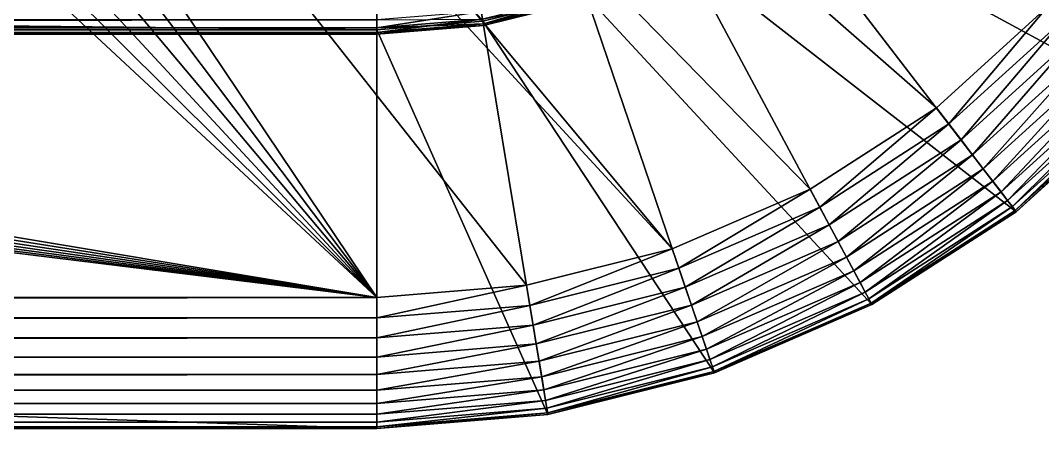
# Model space of a CAD drawing. Header units: millimetres. Extents: x 19.3 to 105.6, y 153.8 to 217.3.
# Drawn here: x 95.87 to 102.05, y 153.79 to 156.26 of the extents above; entities that cross this region are included whole.
import ezdxf

# ---------------------------------------------------------------- set-up
doc = ezdxf.new("R2010")
doc.units = ezdxf.units.MM
doc.layers.get('0').update_dxf_attribs({"color": 132, "linetype": 'CONTINUOUS'})

msp = doc.modelspace()

# ---------------------------------------------------------------- linework, layer by layer
at = {"invisible_edges": 16}
for points in [[(98.025, 154.5859, 21.4312), (37.6347, 164.6856, 21.4312), (37.499, 164.1644, 21.4312)], [(89.9821, 162.0729, 21.4312), (37.6347, 164.6856, 21.4312), (98.025, 154.5859, 21.4312)], [(37.499, 164.1644, 21.4312), (37.2772, 163.6737, 21.4312), (98.025, 154.5859, 21.4312)], [(98.025, 154.5859, 21.4312), (37.2772, 163.6737, 21.4312), (36.9756, 163.2276, 21.4312)], [(98.025, 154.5859, 21.4312), (36.9756, 163.2276, 21.4312), (36.603, 162.8388, 21.4312)], [(92.483, 162.8388, 21.4312), (99.8116, 154.881, 21.4312), (92.8556, 163.2276, 21.4312)], [(101.4083, 155.7348, 21.4312), (102.0813, 156.345, 21.4312), (92.8556, 163.2276, 21.4312)], [(92.8556, 163.2276, 21.4312), (99.8116, 154.881, 21.4312), (100.645, 155.2424, 21.4312)], [(92.8556, 163.2276, 21.4312), (100.645, 155.2424, 21.4312), (101.4083, 155.7348, 21.4312)], [(36.603, 162.8388, 21.4312), (36.1701, 162.5185, 21.4312), (98.025, 154.5859, 21.4312)], [(92.0501, 162.5185, 21.4312), (98.025, 154.5859, 21.4312), (92.483, 162.8388, 21.4312)], [(98.025, 154.5859, 21.4312), (98.9304, 154.6602, 21.4312), (92.483, 162.8388, 21.4312)], [(92.483, 162.8388, 21.4312), (98.9304, 154.6602, 21.4312), (99.8116, 154.881, 21.4312)], [(98.025, 154.5859, 21.4312), (36.1701, 162.5185, 21.4312), (35.6892, 162.2761, 21.4312)], [(92.0501, 162.5185, 21.4312), (91.5692, 162.2761, 21.4312), (98.025, 154.5859, 21.4312)], [(98.025, 154.5859, 21.4312), (35.6892, 162.2761, 21.4312), (26.8657, 154.5859, 21.4312)], [(91.5692, 162.2761, 21.4312), (91.0543, 162.1184, 21.4312), (98.025, 154.5859, 21.4312)], [(98.025, 154.5859, 21.4312), (90.5201, 162.05, 21.4312), (89.9821, 162.0729, 21.4312)], [(98.025, 154.5859, 21.4312), (91.0543, 162.1184, 21.4312), (90.5201, 162.05, 21.4312)], [(102.6608, 155.8025, 2.3749), (100.4224, 157.0192, 2.3749), (100.8992, 157.4516, 2.3749)], [(102.6608, 155.8025, 2.3749), (100.8992, 157.4516, 2.3749), (103.3059, 156.6159, 2.3749)], [(98.025, 156.9926), (98.025, 156.2052, 0.7874), (26.8657, 156.9926)], [(26.8657, 156.9926), (98.025, 156.2052, 0.7874), (26.8657, 156.2052, 0.7874)], [(98.6665, 156.2578, 0.7874), (98.025, 156.9926), (98.5382, 157.0347)], [(98.025, 156.2052, 0.7874), (98.025, 156.9926), (98.6665, 156.2578, 0.7874)], [(98.6665, 156.2578, 0.7874), (98.5382, 157.0347), (99.2909, 156.4142, 0.7874)], [(101.8917, 155.1051, 2.3749), (99.8814, 156.6703, 2.3749), (100.4224, 157.0192, 2.3749)], [(101.8917, 155.1051, 2.3749), (100.4224, 157.0192, 2.3749), (102.6608, 155.8025, 2.3749)], [(101.0192, 154.5424, 2.3749), (99.2909, 156.4142, 2.3749), (99.8814, 156.6703, 2.3749)], [(101.0192, 154.5424, 2.3749), (99.8814, 156.6703, 2.3749), (101.8917, 155.1051, 2.3749)], [(99.2866, 156.427, 5.311), (98.6643, 156.271, 5.311), (98.6691, 156.2424, 5.4321)], [(99.2959, 156.3994, 18.3741), (98.6691, 156.2424, 18.3741), (98.6643, 156.271, 18.4952)], [(100.0668, 154.1293, 2.3749), (98.6665, 156.2578, 2.3749), (99.2909, 156.4142, 2.3749)], [(98.6665, 156.2578, 2.3749), (98.6665, 156.2578, 0.7874), (99.2909, 156.4142, 0.7874)], [(98.6665, 156.2578, 2.3749), (99.2909, 156.4142, 0.7874), (99.2909, 156.4142, 2.3749)], [(99.2866, 156.427, 5.311), (98.6691, 156.2424, 5.4321), (99.2959, 156.3994, 5.4321)], [(99.2959, 156.3994, 5.4321), (98.6691, 156.2424, 5.4321), (98.6707, 156.2327, 5.5563)], [(99.2991, 156.3902, 18.2499), (98.6691, 156.2424, 18.3741), (99.2959, 156.3994, 18.3741)], [(99.2991, 156.3902, 18.2499), (98.6707, 156.2327, 18.2499), (98.6691, 156.2424, 18.3741)], [(99.2959, 156.3994, 5.4321), (98.6707, 156.2327, 5.5563), (99.2991, 156.3902, 5.5563)], [(99.2991, 156.3902, 18.2499), (99.2991, 156.3902, 5.5563), (98.6707, 156.2327, 5.5563)], [(99.2991, 156.3902, 18.2499), (98.6707, 156.2327, 5.5563), (98.6707, 156.2327, 18.2499)], [(100.0668, 154.1293, 2.3749), (99.2909, 156.4142, 2.3749), (101.0192, 154.5424, 2.3749)], [(98.6566, 156.3181, 5.1959), (98.025, 156.2663, 5.1959), (98.025, 156.2186, 5.311)], [(98.6566, 156.3181, 5.1959), (98.025, 156.2186, 5.311), (98.6643, 156.271, 5.311)], [(102.0813, 156.345, 21.4312), (101.4083, 155.7348, 21.4312), (101.484, 155.6363, 21.4215)], [(102.0813, 156.345, 21.4312), (101.484, 155.6363, 21.4215), (102.1719, 156.2601, 21.4215)], [(62.4454, 156.2186, 5.311), (98.025, 156.2186, 5.311), (98.025, 156.2663, 5.1959)], [(62.4454, 156.2186, 5.311), (98.025, 156.2663, 5.1959), (62.4454, 156.2663, 5.1959)], [(62.4454, 156.2663, 18.6103), (98.025, 156.2663, 18.6103), (98.025, 156.2186, 18.4952)], [(62.4454, 156.2663, 18.6103), (98.025, 156.2186, 18.4952), (62.4454, 156.2186, 18.4952)], [(98.6643, 156.271, 5.311), (98.025, 156.2186, 5.311), (98.025, 156.1895, 5.4321)], [(98.6643, 156.271, 5.311), (98.025, 156.1895, 5.4321), (98.6691, 156.2424, 5.4321)], [(98.6691, 156.2424, 18.3741), (98.025, 156.2186, 18.4952), (98.6643, 156.271, 18.4952)], [(98.6643, 156.271, 18.4952), (98.025, 156.2186, 18.4952), (98.025, 156.2663, 18.6103)], [(99.0597, 153.877, 2.3749), (98.025, 156.2052, 2.3749), (98.6665, 156.2578, 2.3749)], [(98.025, 156.2052, 2.3749), (98.025, 156.2052, 0.7874), (98.6665, 156.2578, 0.7874)], [(98.025, 156.2052, 2.3749), (98.6665, 156.2578, 0.7874), (98.6665, 156.2578, 2.3749)], [(99.0597, 153.877, 2.3749), (98.6665, 156.2578, 2.3749), (100.0668, 154.1293, 2.3749)], [(102.1719, 156.2601, 21.4215), (101.484, 155.6363, 21.4215), (101.5577, 155.5402, 21.3924)], [(102.1719, 156.2601, 21.4215), (101.5577, 155.5402, 21.3924), (102.2604, 156.1773, 21.3924)], [(26.8657, 153.7921, 2.3749), (26.8657, 156.2052, 2.3749), (98.025, 153.7921, 2.3749)], [(98.025, 153.7921, 2.3749), (26.8657, 156.2052, 2.3749), (98.025, 156.2052, 2.3749)], [(98.025, 156.2052, 0.7874), (98.025, 156.2052, 2.3749), (26.8657, 156.2052, 0.7874)], [(26.8657, 156.2052, 0.7874), (98.025, 156.2052, 2.3749), (26.8657, 156.2052, 2.3749)], [(62.4454, 156.1895, 5.4321), (98.025, 156.1895, 5.4321), (98.025, 156.2186, 5.311)], [(62.4454, 156.1895, 5.4321), (98.025, 156.2186, 5.311), (62.4454, 156.2186, 5.311)], [(62.4454, 156.2186, 18.4952), (98.025, 156.2186, 18.4952), (98.025, 156.1895, 18.3741)], [(62.4454, 156.2186, 18.4952), (98.025, 156.1895, 18.3741), (62.4454, 156.1895, 18.3741)], [(62.4454, 156.1797, 5.5563), (98.025, 156.1797, 5.5563), (98.025, 156.1895, 5.4321)], [(62.4454, 156.1797, 5.5563), (98.025, 156.1895, 5.4321), (62.4454, 156.1895, 5.4321)], [(62.4454, 156.1895, 18.3741), (98.025, 156.1895, 18.3741), (98.025, 156.1797, 18.2499)], [(62.4454, 156.1895, 18.3741), (98.025, 156.1797, 18.2499), (62.4454, 156.1797, 18.2499)], [(98.6691, 156.2424, 5.4321), (98.025, 156.1895, 5.4321), (98.025, 156.1797, 5.5563)], [(98.6691, 156.2424, 5.4321), (98.025, 156.1797, 5.5563), (98.6707, 156.2327, 5.5563)], [(98.6707, 156.2327, 18.2499), (98.025, 156.1895, 18.3741), (98.6691, 156.2424, 18.3741)], [(98.6691, 156.2424, 18.3741), (98.025, 156.1895, 18.3741), (98.025, 156.2186, 18.4952)], [(98.6707, 156.2327, 18.2499), (98.6707, 156.2327, 5.5563), (98.025, 156.1797, 5.5563)], [(98.6707, 156.2327, 18.2499), (98.025, 156.1797, 5.5563), (98.025, 156.1797, 18.2499)], [(98.6707, 156.2327, 18.2499), (98.025, 156.1797, 18.2499), (98.025, 156.1895, 18.3741)], [(98.025, 153.7921, 2.3749), (98.025, 156.2052, 2.3749), (99.0597, 153.877, 2.3749)], [(62.4454, 156.1797, 18.2499), (98.025, 156.1797, 18.2499), (62.4454, 156.1797, 5.5563)], [(62.4454, 156.1797, 5.5563), (98.025, 156.1797, 18.2499), (98.025, 156.1797, 5.5563)], [(102.2604, 156.1773, 21.3924), (101.5577, 155.5402, 21.3924), (101.6278, 155.4489, 21.3447)], [(102.2604, 156.1773, 21.3924), (101.6278, 155.4489, 21.3447), (102.3444, 156.0987, 21.3447)], [(102.3444, 156.0987, 21.3447), (101.6278, 155.4489, 21.3447), (101.6924, 155.3647, 21.2797)], [(102.3444, 156.0987, 21.3447), (101.6924, 155.3647, 21.2797), (102.4219, 156.0261, 21.2797)], [(102.4219, 156.0261, 21.2797), (101.6924, 155.3647, 21.2797), (101.7501, 155.2896, 21.1988)], [(102.4219, 156.0261, 21.2797), (101.7501, 155.2896, 21.1988), (102.491, 155.9614, 21.1988)], [(102.491, 155.9614, 21.1988), (101.7501, 155.2896, 21.1988), (101.7994, 155.2254, 21.1041)], [(102.491, 155.9614, 21.1988), (101.7994, 155.2254, 21.1041), (102.5501, 155.9061, 21.1041)], [(102.5501, 155.9061, 21.1041), (101.7994, 155.2254, 21.1041), (101.839, 155.1738, 20.9979)], [(102.5501, 155.9061, 21.1041), (101.839, 155.1738, 20.9979), (102.5976, 155.8616, 20.9979)], [(102.5976, 155.8616, 20.9979), (101.839, 155.1738, 20.9979), (101.868, 155.136, 20.8828)], [(102.5976, 155.8616, 20.9979), (101.868, 155.136, 20.8828), (102.6324, 155.8291, 20.8828)], [(102.6324, 155.8291, 20.8828), (101.868, 155.136, 20.8828), (101.8857, 155.1129, 20.7617)], [(102.6324, 155.8291, 20.8828), (101.8857, 155.1129, 20.7617), (102.6536, 155.8092, 20.7617)], [(102.6536, 155.8092, 20.7617), (101.8857, 155.1129, 20.7617), (101.8917, 155.1051, 20.6375)], [(102.6536, 155.8092, 20.7617), (101.8917, 155.1051, 20.6375), (102.6608, 155.8025, 20.6375)], [(101.8917, 155.1051, 20.6375), (101.8917, 155.1051, 2.3749), (102.6608, 155.8025, 2.3749)], [(101.8917, 155.1051, 20.6375), (102.6608, 155.8025, 2.3749), (102.6608, 155.8025, 20.6375)], [(101.4083, 155.7348, 21.4312), (100.645, 155.2424, 21.4312), (100.7035, 155.1329, 21.4215)], [(101.4083, 155.7348, 21.4312), (100.7035, 155.1329, 21.4215), (101.484, 155.6363, 21.4215)], [(101.484, 155.6363, 21.4215), (100.7035, 155.1329, 21.4215), (100.7606, 155.0261, 21.3924)], [(101.484, 155.6363, 21.4215), (100.7606, 155.0261, 21.3924), (101.5577, 155.5402, 21.3924)], [(101.5577, 155.5402, 21.3924), (100.7606, 155.0261, 21.3924), (100.8149, 154.9246, 21.3447)], [(101.5577, 155.5402, 21.3924), (100.8149, 154.9246, 21.3447), (101.6278, 155.4489, 21.3447)], [(101.6278, 155.4489, 21.3447), (100.8149, 154.9246, 21.3447), (100.865, 154.8309, 21.2797)], [(101.6278, 155.4489, 21.3447), (100.865, 154.8309, 21.2797), (101.6924, 155.3647, 21.2797)], [(101.6924, 155.3647, 21.2797), (100.865, 154.8309, 21.2797), (100.9096, 154.7474, 21.1988)], [(101.6924, 155.3647, 21.2797), (100.9096, 154.7474, 21.1988), (101.7501, 155.2896, 21.1988)], [(101.7501, 155.2896, 21.1988), (100.9096, 154.7474, 21.1988), (100.9478, 154.6761, 21.1041)], [(101.7501, 155.2896, 21.1988), (100.9478, 154.6761, 21.1041), (101.7994, 155.2254, 21.1041)], [(100.645, 155.2424, 21.4312), (99.8116, 154.881, 21.4312), (99.8515, 154.7634, 21.4215)], [(100.645, 155.2424, 21.4312), (99.8515, 154.7634, 21.4215), (100.7035, 155.1329, 21.4215)], [(101.7994, 155.2254, 21.1041), (100.9478, 154.6761, 21.1041), (100.9784, 154.6187, 20.9979)], [(101.7994, 155.2254, 21.1041), (100.9784, 154.6187, 20.9979), (101.839, 155.1738, 20.9979)], [(101.839, 155.1738, 20.9979), (100.9784, 154.6187, 20.9979), (101.0009, 154.5767, 20.8828)], [(101.839, 155.1738, 20.9979), (101.0009, 154.5767, 20.8828), (101.868, 155.136, 20.8828)], [(101.868, 155.136, 20.8828), (101.0009, 154.5767, 20.8828), (101.0146, 154.551, 20.7617)], [(101.868, 155.136, 20.8828), (101.0146, 154.551, 20.7617), (101.8857, 155.1129, 20.7617)], [(100.7035, 155.1329, 21.4215), (99.8515, 154.7634, 21.4215), (99.8904, 154.6487, 21.3924)], [(100.7035, 155.1329, 21.4215), (99.8904, 154.6487, 21.3924), (100.7606, 155.0261, 21.3924)], [(101.8857, 155.1129, 20.7617), (101.0146, 154.551, 20.7617), (101.0192, 154.5424, 20.6375)], [(101.8857, 155.1129, 20.7617), (101.0192, 154.5424, 20.6375), (101.8917, 155.1051, 20.6375)], [(101.0192, 154.5424, 20.6375), (101.0192, 154.5424, 2.3749), (101.8917, 155.1051, 2.3749)], [(101.0192, 154.5424, 20.6375), (101.8917, 155.1051, 2.3749), (101.8917, 155.1051, 20.6375)], [(100.7606, 155.0261, 21.3924), (99.8904, 154.6487, 21.3924), (99.9274, 154.5397, 21.3447)], [(100.7606, 155.0261, 21.3924), (99.9274, 154.5397, 21.3447), (100.8149, 154.9246, 21.3447)], [(100.8149, 154.9246, 21.3447), (99.9274, 154.5397, 21.3447), (99.9616, 154.4392, 21.2797)], [(100.8149, 154.9246, 21.3447), (99.9616, 154.4392, 21.2797), (100.865, 154.8309, 21.2797)], [(99.8116, 154.881, 21.4312), (98.9304, 154.6602, 21.4312), (98.9506, 154.5376, 21.4215)], [(99.8116, 154.881, 21.4312), (98.9506, 154.5376, 21.4215), (99.8515, 154.7634, 21.4215)], [(100.865, 154.8309, 21.2797), (99.9616, 154.4392, 21.2797), (99.992, 154.3495, 21.1988)], [(100.865, 154.8309, 21.2797), (99.992, 154.3495, 21.1988), (100.9096, 154.7474, 21.1988)], [(99.8515, 154.7634, 21.4215), (98.9506, 154.5376, 21.4215), (98.9704, 154.4182, 21.3924)], [(99.8515, 154.7634, 21.4215), (98.9704, 154.4182, 21.3924), (99.8904, 154.6487, 21.3924)], [(100.9096, 154.7474, 21.1988), (99.992, 154.3495, 21.1988), (100.018, 154.2729, 21.1041)], [(100.9096, 154.7474, 21.1988), (100.018, 154.2729, 21.1041), (100.9478, 154.6761, 21.1041)], [(98.9304, 154.6602, 21.4312), (98.025, 154.5859, 21.4312), (98.025, 154.4617, 21.4215)], [(98.9304, 154.6602, 21.4312), (98.025, 154.4617, 21.4215), (98.9506, 154.5376, 21.4215)], [(99.8904, 154.6487, 21.3924), (98.9704, 154.4182, 21.3924), (98.9891, 154.3046, 21.3447)], [(99.8904, 154.6487, 21.3924), (98.9891, 154.3046, 21.3447), (99.9274, 154.5397, 21.3447)], [(100.9478, 154.6761, 21.1041), (100.018, 154.2729, 21.1041), (100.039, 154.2113, 20.9979)], [(100.9478, 154.6761, 21.1041), (100.039, 154.2113, 20.9979), (100.9784, 154.6187, 20.9979)], [(98.025, 154.5859, 21.4312), (26.8657, 154.5859, 21.4312), (26.8657, 154.4617, 21.4215)], [(98.025, 154.5859, 21.4312), (26.8657, 154.4617, 21.4215), (98.025, 154.4617, 21.4215)], [(100.9784, 154.6187, 20.9979), (100.039, 154.2113, 20.9979), (100.0543, 154.1661, 20.8828)], [(100.9784, 154.6187, 20.9979), (100.0543, 154.1661, 20.8828), (101.0009, 154.5767, 20.8828)], [(98.9506, 154.5376, 21.4215), (98.025, 154.4617, 21.4215), (98.025, 154.3406, 21.3924)], [(98.9506, 154.5376, 21.4215), (98.025, 154.3406, 21.3924), (98.9704, 154.4182, 21.3924)], [(99.9274, 154.5397, 21.3447), (98.9891, 154.3046, 21.3447), (99.0064, 154.1998, 21.2797)], [(99.9274, 154.5397, 21.3447), (99.0064, 154.1998, 21.2797), (99.9616, 154.4392, 21.2797)], [(101.0009, 154.5767, 20.8828), (100.0543, 154.1661, 20.8828), (100.0636, 154.1386, 20.7617)], [(101.0009, 154.5767, 20.8828), (100.0636, 154.1386, 20.7617), (101.0146, 154.551, 20.7617)], [(101.0146, 154.551, 20.7617), (100.0636, 154.1386, 20.7617), (100.0668, 154.1293, 20.6375)], [(101.0146, 154.551, 20.7617), (100.0668, 154.1293, 20.6375), (101.0192, 154.5424, 20.6375)], [(100.0668, 154.1293, 20.6375), (100.0668, 154.1293, 2.3749), (101.0192, 154.5424, 2.3749)], [(100.0668, 154.1293, 20.6375), (101.0192, 154.5424, 2.3749), (101.0192, 154.5424, 20.6375)], [(98.025, 154.4617, 21.4215), (26.8657, 154.4617, 21.4215), (26.8657, 154.3406, 21.3924)], [(98.025, 154.4617, 21.4215), (26.8657, 154.3406, 21.3924), (98.025, 154.3406, 21.3924)], [(98.9704, 154.4182, 21.3924), (98.025, 154.3406, 21.3924), (98.025, 154.2255, 21.3447)], [(98.9704, 154.4182, 21.3924), (98.025, 154.2255, 21.3447), (98.9891, 154.3046, 21.3447)], [(99.9616, 154.4392, 21.2797), (99.0064, 154.1998, 21.2797), (99.0218, 154.1064, 21.1988)], [(99.9616, 154.4392, 21.2797), (99.0218, 154.1064, 21.1988), (99.992, 154.3495, 21.1988)], [(98.025, 154.3406, 21.3924), (26.8657, 154.3406, 21.3924), (26.8657, 154.2255, 21.3447)], [(98.025, 154.3406, 21.3924), (26.8657, 154.2255, 21.3447), (98.025, 154.2255, 21.3447)], [(99.992, 154.3495, 21.1988), (99.0218, 154.1064, 21.1988), (99.035, 154.0266, 21.1041)], [(99.992, 154.3495, 21.1988), (99.035, 154.0266, 21.1041), (100.018, 154.2729, 21.1041)], [(98.9891, 154.3046, 21.3447), (98.025, 154.2255, 21.3447), (98.025, 154.1193, 21.2797)], [(98.9891, 154.3046, 21.3447), (98.025, 154.1193, 21.2797), (99.0064, 154.1998, 21.2797)], [(100.018, 154.2729, 21.1041), (99.035, 154.0266, 21.1041), (99.0456, 153.9624, 20.9979)], [(100.018, 154.2729, 21.1041), (99.0456, 153.9624, 20.9979), (100.039, 154.2113, 20.9979)], [(98.025, 154.2255, 21.3447), (26.8657, 154.2255, 21.3447), (26.8657, 154.1193, 21.2797)], [(98.025, 154.2255, 21.3447), (26.8657, 154.1193, 21.2797), (98.025, 154.1193, 21.2797)], [(100.039, 154.2113, 20.9979), (99.0456, 153.9624, 20.9979), (99.0534, 153.9153, 20.8828)], [(100.039, 154.2113, 20.9979), (99.0534, 153.9153, 20.8828), (100.0543, 154.1661, 20.8828)], [(99.0064, 154.1998, 21.2797), (98.025, 154.1193, 21.2797), (98.025, 154.0246, 21.1988)], [(99.0064, 154.1998, 21.2797), (98.025, 154.0246, 21.1988), (99.0218, 154.1064, 21.1988)], [(100.0543, 154.1661, 20.8828), (99.0534, 153.9153, 20.8828), (99.0581, 153.8867, 20.7617)], [(100.0543, 154.1661, 20.8828), (99.0581, 153.8867, 20.7617), (100.0636, 154.1386, 20.7617)], [(98.025, 154.1193, 21.2797), (26.8657, 154.1193, 21.2797), (26.8657, 154.0246, 21.1988)], [(98.025, 154.1193, 21.2797), (26.8657, 154.0246, 21.1988), (98.025, 154.0246, 21.1988)], [(99.0218, 154.1064, 21.1988), (98.025, 154.0246, 21.1988), (98.025, 153.9437, 21.1041)], [(99.0218, 154.1064, 21.1988), (98.025, 153.9437, 21.1041), (99.035, 154.0266, 21.1041)], [(100.0636, 154.1386, 20.7617), (99.0581, 153.8867, 20.7617), (99.0597, 153.877, 20.6375)], [(100.0636, 154.1386, 20.7617), (99.0597, 153.877, 20.6375), (100.0668, 154.1293, 20.6375)], [(99.0597, 153.877, 20.6375), (99.0597, 153.877, 2.3749), (100.0668, 154.1293, 2.3749)], [(99.0597, 153.877, 20.6375), (100.0668, 154.1293, 2.3749), (100.0668, 154.1293, 20.6375)], [(98.025, 154.0246, 21.1988), (26.8657, 154.0246, 21.1988), (26.8657, 153.9437, 21.1041)], [(98.025, 154.0246, 21.1988), (26.8657, 153.9437, 21.1041), (98.025, 153.9437, 21.1041)], [(99.035, 154.0266, 21.1041), (98.025, 153.9437, 21.1041), (98.025, 153.8787, 20.9979)], [(99.035, 154.0266, 21.1041), (98.025, 153.8787, 20.9979), (99.0456, 153.9624, 20.9979)], [(99.0456, 153.9624, 20.9979), (98.025, 153.8787, 20.9979), (98.025, 153.831, 20.8828)], [(99.0456, 153.9624, 20.9979), (98.025, 153.831, 20.8828), (99.0534, 153.9153, 20.8828)], [(98.025, 153.9437, 21.1041), (26.8657, 153.9437, 21.1041), (26.8657, 153.8787, 20.9979)], [(98.025, 153.9437, 21.1041), (26.8657, 153.8787, 20.9979), (98.025, 153.8787, 20.9979)], [(99.0534, 153.9153, 20.8828), (98.025, 153.831, 20.8828), (98.025, 153.8019, 20.7617)], [(99.0534, 153.9153, 20.8828), (98.025, 153.8019, 20.7617), (99.0581, 153.8867, 20.7617)], [(98.025, 153.8787, 20.9979), (26.8657, 153.8787, 20.9979), (26.8657, 153.831, 20.8828)], [(98.025, 153.8787, 20.9979), (26.8657, 153.831, 20.8828), (98.025, 153.831, 20.8828)], [(99.0581, 153.8867, 20.7617), (98.025, 153.8019, 20.7617), (98.025, 153.7921, 20.6375)], [(99.0581, 153.8867, 20.7617), (98.025, 153.7921, 20.6375), (99.0597, 153.877, 20.6375)], [(98.025, 153.7921, 20.6375), (98.025, 153.7921, 2.3749), (99.0597, 153.877, 2.3749)], [(98.025, 153.7921, 20.6375), (99.0597, 153.877, 2.3749), (99.0597, 153.877, 20.6375)], [(98.025, 153.831, 20.8828), (26.8657, 153.831, 20.8828), (26.8657, 153.8019, 20.7617)], [(98.025, 153.831, 20.8828), (26.8657, 153.8019, 20.7617), (98.025, 153.8019, 20.7617)], [(98.025, 153.8019, 20.7617), (26.8657, 153.8019, 20.7617), (26.8657, 153.7921, 20.6375)], [(98.025, 153.8019, 20.7617), (26.8657, 153.7921, 20.6375), (98.025, 153.7921, 20.6375)], [(57.1737, 153.7921, 3.9751), (26.8657, 153.7921, 2.3749), (98.025, 153.7921, 2.3749)], [(26.8657, 153.7921, 20.6375), (57.1737, 153.7921, 16.6751), (98.025, 153.7921, 20.6375)], [(57.1737, 153.7921, 3.9751), (98.025, 153.7921, 2.3749), (57.4221, 153.7921, 3.9946)], [(98.025, 153.7921, 20.6375), (57.1737, 153.7921, 16.6751), (57.4221, 153.7921, 16.6556)], [(57.4221, 153.7921, 3.9946), (98.025, 153.7921, 2.3749), (57.6643, 153.7921, 4.0528)], [(98.025, 153.7921, 20.6375), (57.4221, 153.7921, 16.6556), (57.6643, 153.7921, 16.5974)], [(57.6643, 153.7921, 16.5974), (57.8944, 153.7921, 16.5021), (98.025, 153.7921, 20.6375)], [(98.025, 153.7921, 2.3749), (57.8944, 153.7921, 4.1481), (57.6643, 153.7921, 4.0528)], [(98.025, 153.7921, 20.6375), (57.8944, 153.7921, 16.5021), (58.1068, 153.7921, 16.3719)], [(98.025, 153.7921, 2.3749), (58.1068, 153.7921, 4.2783), (57.8944, 153.7921, 4.1481)], [(98.025, 153.7921, 20.6375), (58.1068, 153.7921, 16.3719), (58.2963, 153.7921, 16.2101)], [(58.2963, 153.7921, 4.4401), (58.1068, 153.7921, 4.2783), (98.025, 153.7921, 2.3749)], [(58.2963, 153.7921, 16.2101), (58.4581, 153.7921, 16.0207), (98.025, 153.7921, 20.6375)], [(98.025, 153.7921, 2.3749), (58.4581, 153.7921, 4.6295), (58.2963, 153.7921, 4.4401)], [(58.4581, 153.7921, 16.0207), (58.5882, 153.7921, 15.8083), (98.025, 153.7921, 20.6375)], [(98.025, 153.7921, 2.3749), (58.5882, 153.7921, 4.8419), (58.4581, 153.7921, 4.6295)], [(98.025, 153.7921, 20.6375), (58.5882, 153.7921, 15.8083), (58.6835, 153.7921, 15.5782)], [(58.6835, 153.7921, 5.072), (58.5882, 153.7921, 4.8419), (98.025, 153.7921, 2.3749)], [(58.7417, 153.7921, 5.3143), (58.6835, 153.7921, 5.072), (98.025, 153.7921, 2.3749)], [(98.025, 153.7921, 20.6375), (58.6835, 153.7921, 15.5782), (58.7417, 153.7921, 15.3359)], [(58.7417, 153.7921, 15.3359), (58.7612, 153.7921, 15.0876), (98.025, 153.7921, 20.6375)], [(98.025, 153.7921, 2.3749), (58.7612, 153.7921, 5.5626), (58.7417, 153.7921, 5.3143)], [(98.025, 153.7921, 20.6375), (58.7612, 153.7921, 15.0876), (98.025, 153.7921, 2.3749)], [(98.025, 153.7921, 2.3749), (58.7612, 153.7921, 15.0876), (58.7612, 153.7921, 5.5626)]]:
    msp.add_3dface(points, dxfattribs=at)

doc.saveas('drawing.dxf')
